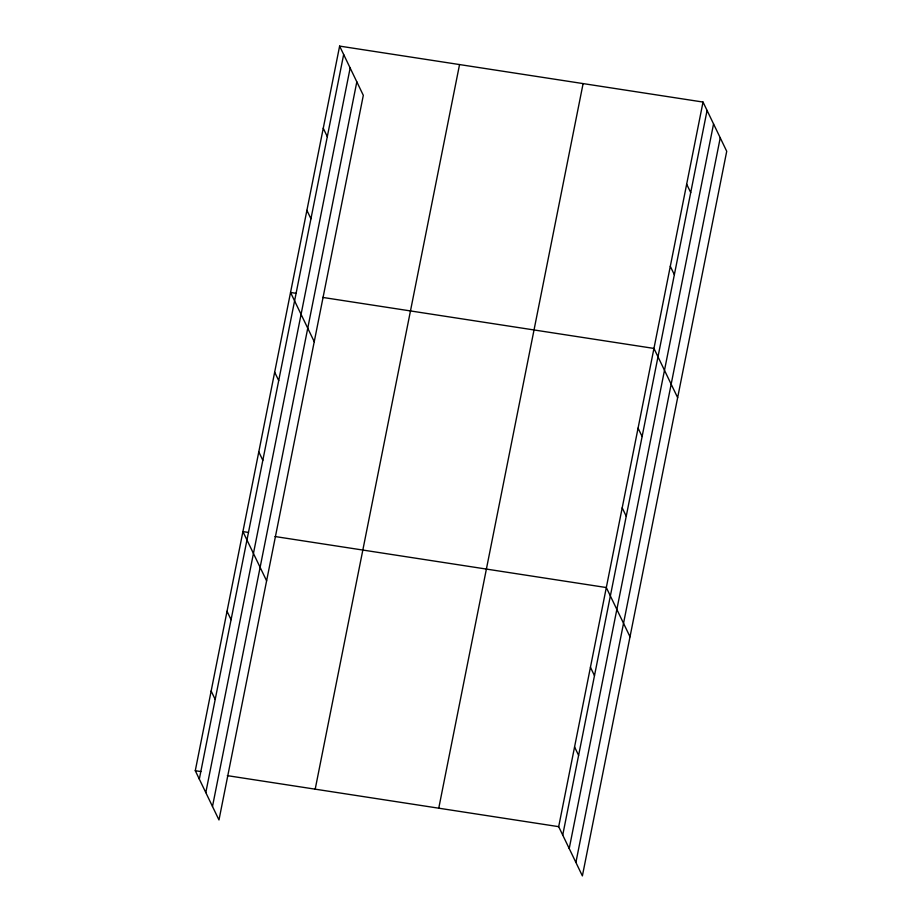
<?xml version="1.0" encoding="UTF-8"?>
<svg xmlns="http://www.w3.org/2000/svg" width="922" height="922" viewBox="0 0 922 922"><rect width="100%" height="100%" fill="white"/><g stroke="black" fill="none" stroke-linecap="round" stroke-linejoin="round"><path stroke-width="1.38" d="M339.619 46.1L363.314 95.335L218.975 819.946L195.28 770.711L339.619 46.1L703.025 102.054L726.72 151.289L582.381 875.9L558.686 826.665L703.025 102.054M199.325 779.113L343.664 54.513M205.802 792.586L350.153 67.986M212.486 806.473L356.826 81.862M315.197 789.174L459.548 64.563M438.757 808.191L583.107 83.591M562.731 835.067L707.07 110.456M569.22 848.54L713.559 123.94M575.904 862.427L720.243 137.816M296.123 293.323L290.545 292.47L314.241 341.705M322.608 297.403L653.952 348.424L677.647 397.659M248.491 532.443L242.912 531.591L266.608 580.825M274.975 536.523L606.319 587.545L630.014 636.779M195.28 770.711L200.858 771.564M227.342 775.644L558.686 826.665M686.671 184.17L690.716 192.583M670.306 266.297L674.362 274.71M638.07 428.131L642.115 436.532M622.2 507.838L626.245 516.239M590.437 667.251L594.483 675.653M323.253 128.227L327.31 136.629M574.567 746.958L578.613 755.36M306.899 210.343L310.945 218.756M274.664 372.177L278.709 380.579M258.782 451.884L262.828 460.285M227.031 611.298L231.076 619.699M211.15 691.004L215.195 699.406"/></g></svg>
